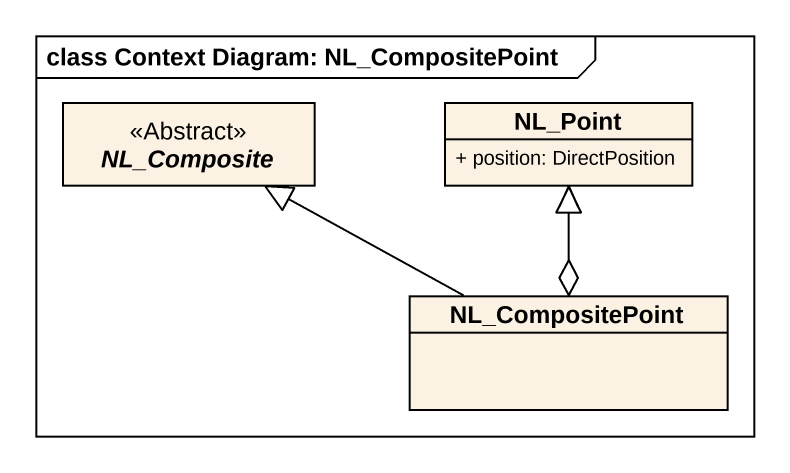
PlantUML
@startuml
mainframe class Context Diagram: NL_CompositePoint
hide circle
hide empty members
skinparam classAttributeIconSize 0
abstract class NL_Composite <<Abstract>>
class NL_Point {
  + position: DirectPosition
}
class NL_CompositePoint
NL_CompositePoint -left-|> NL_Composite
NL_CompositePoint -up-|> NL_Point
NL_CompositePoint o-up-> NL_Point
@enduml
